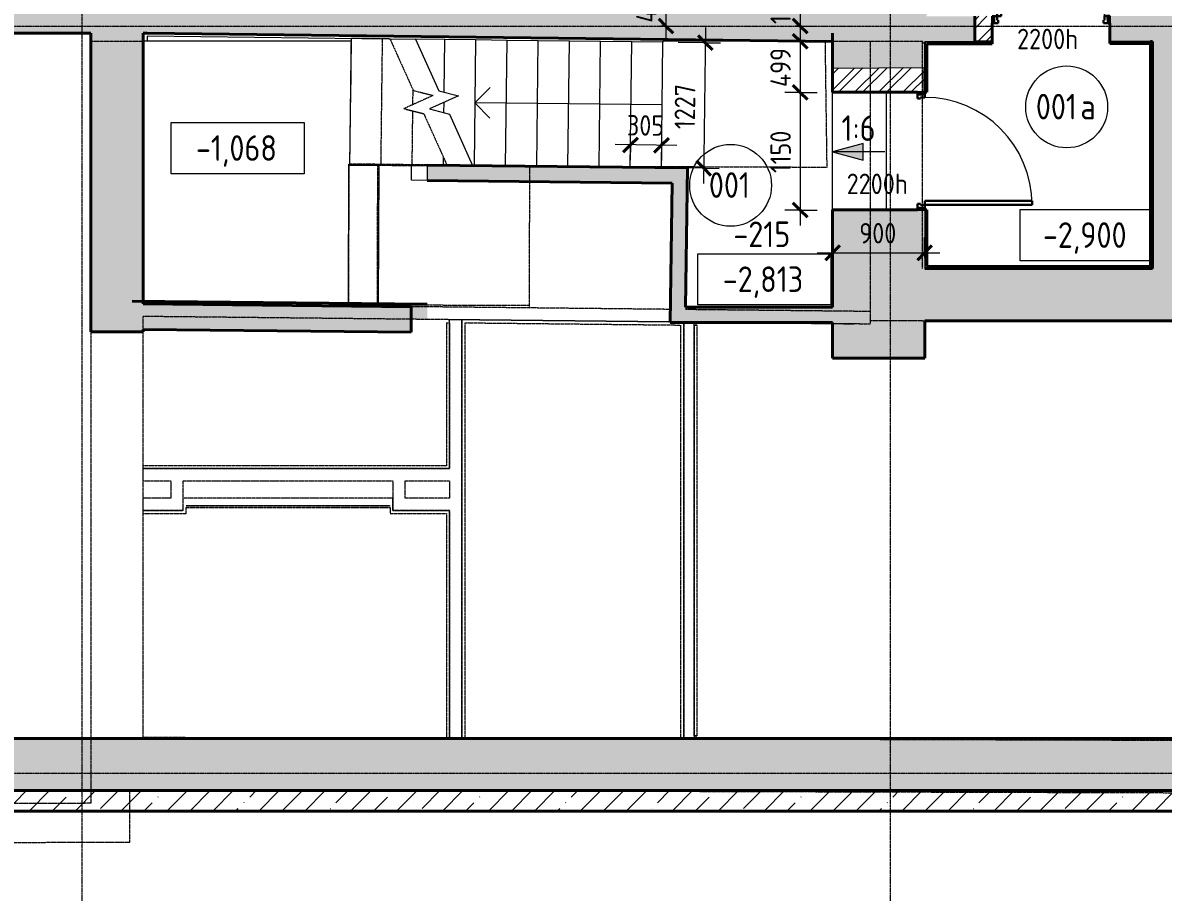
# Model space of a CAD drawing. Header units: millimetres. Extents: x -11886 to 147109, y 276 to 46084.
# Drawn here: x 10129 to 21277, y 12092 to 20589 of the extents above; entities that cross this region are included whole.
import ezdxf

# ---------------------------------------------------------------- set-up
doc = ezdxf.new("R2010")
doc.units = ezdxf.units.MM
doc.linetypes.add('ADSK_Линия сетки', pattern=[25, 20, -2.5, 0, -2.5])
doc.linetypes.add('ADSK_Сверху', pattern=[4.5, 3, -1.5])
for name, color, linetype, lineweight in [('Аннотация', 7, 'Continuous', 20), ('Двери', 7, 'Continuous', 18), ('Лестницы', 7, 'Continuous', 18), ('Марки', 7, 'Continuous', 20), ('Марки дверей', 7, 'Continuous', 20), ('Марки помещений', 7, 'Continuous', 20), ('Оси', 7, 'Continuous', 9), ('Отметки', 7, 'Continuous', 9), ('Перекрытие', 7, 'Continuous', 18), ('Размеры', 7, 'Continuous', 9), ('Размеры-100', 7, 'Continuous', 9), ('Стены внутренние', 7, 'Continuous', 18), ('Стены наружные', 7, 'Continuous', 18), ('Стены штриховка', 7, 'Continuous', 18), ('Стрелки вверх', 7, 'Continuous', 18)]:
    doc.layers.add(name, color=color, linetype=linetype, lineweight=lineweight)
doc.styles.add('GOST Common_1', font='GOST_Common.ttf', dxfattribs={"width": 0.9, "height": 250})
doc.styles.add('GOST Common_2', font='GOST_Common.ttf', dxfattribs={"width": 0.9, "height": 200})
doc.dimstyles.new('ADSK_Основной_2_мм_Округление_до_1_мм', dxfattribs={"dimscale": 304.8, "dimtxt": 201.142999, "dimasz": 0.463911, "dimexe": 0.492126, "dimexo": 0.492126, "dimgap": 0.098425, "dimtad": 1, "dimdec": 0, "dimdsep": 46, "dimtxsty": 'GOST Common_2', "dimblk1": 'OBLIQUE', "dimblk2": 'OBLIQUE', "dimsah": 1, "dimcen": 0.09, "dimdle": 0.492126, "dimazin": 2, "dimtfac": 1, "dimtdec": 4, "dimtix": 1, "dimtmove": 0, "dimatfit": 3, "dimfxl": 1, "dimtvp": 1, "dimtolj": 1, "dimtzin": 0, "dimlwd": 20, "dimlwe": 20, "dimarcsym": 2})
doc.dimstyles.new('ADSK_Основной_2_мм_Округление_до_1_мм_1', dxfattribs={"dimscale": 304.8, "dimtxt": 201.142999, "dimasz": 0.463911, "dimexe": 0.492126, "dimexo": 0.492126, "dimgap": 0.098425, "dimtad": 1, "dimdec": 0, "dimdsep": 46, "dimtxsty": 'GOST Common_2', "dimblk1": 'OBLIQUE', "dimblk2": 'OBLIQUE', "dimsah": 1, "dimcen": 0.09, "dimdle": 0.492126, "dimazin": 2, "dimtfac": 1, "dimtdec": 4, "dimtix": 1, "dimtmove": 1, "dimatfit": 3, "dimfxl": 1, "dimtvp": 1, "dimtolj": 1, "dimtzin": 0, "dimlwd": 20, "dimlwe": 20, "dimarcsym": 2})
pattern_1 = [(45, (0, 0), (-117.8655, 117.8655), []), (45, (78.58, 0), (-117.8655, 117.8655), [])]

# ---------------------------------------------------------------- blocks, each defined once
blk = doc.blocks.new('Монолитная лестница - ___-2208040-00 План подвала кладочный')
at = {"layer": 'Лестницы', "color": 253, "linetype": 'ADSK_Сверху', "true_color": 0xaaaaaa}
for p, q in [((13317, 19194), (13312, 17834)), ((13596, 19193), (13317, 19194)), ((13596, 19193), (13592, 17833)), ((13612, 19193), (13596, 19193)), ((13906, 19192), (13612, 19193)), ((14201, 19191), (13906, 19192)), ((14496, 19190), (14201, 19191)), ((14791, 19189), (14496, 19190)), ((15086, 19188), (14791, 19189)), ((15081, 17828), (15086, 19188)), ((13312, 17834), (13592, 17833)), ((13592, 17833), (13607, 17833)), ((13607, 17833), (13902, 17832)), ((13902, 17832), (14197, 17831)), ((14197, 17831), (14492, 17830)), ((14492, 17830), (14786, 17829)), ((14786, 17829), (15081, 17828))]:
    blk.add_line(p, q, dxfattribs=at)
blk = doc.blocks.new('AC_Дверь_Однопольная - Д-12п 1150х2200h-1983137-00 План подвала кладочный')
at = {"layer": 'Двери', "lineweight": 30}
for p, q in [((-525, 1175), (-485, 1175)), ((-525, 125), (-525, 1175)), ((-485, 1175), (-485, 125)), ((-575, 125), (-555, 125)), ((-575, 55), (-575, 125)), ((-555, 125), (-525, 125)), ((-555, 55), (-555, 125)), ((-555, 125), (-555, 55)), ((-485, 125), (-525, 125)), ((-525, 125), (-525, 85)), ((525, 125), (555, 125)), ((525, 85), (525, 125)), ((555, 125), (555, 55)), ((555, 125), (575, 125)), ((555, 55), (555, 125)), ((575, 125), (575, 55)), ((-555, 55), (-575, 55)), ((-515, 55), (-555, 55)), ((-525, 85), (-515, 85)), ((-515, 85), (-515, 55)), ((515, 85), (525, 85)), ((515, 55), (515, 85)), ((555, 55), (515, 55)), ((575, 55), (555, 55))]:
    blk.add_line(p, q, dxfattribs=at)
at = {"layer": 'Двери'}
blk.add_arc((-525, 125), 1050, 0, 90, dxfattribs=at)
blk = doc.blocks.new('AC_Дверь_Однопольная - Д-12л 1150х2200h-1983169-00 План подвала кладочный')
at = {"layer": 'Двери', "lineweight": 30}
for p, q in [((525, 1500), (485, 1500)), ((485, 1500), (485, 450)), ((525, 450), (525, 1500)), ((-555, 450), (-575, 450)), ((-575, 450), (-575, 380)), ((-525, 450), (-555, 450)), ((-555, 450), (-555, 380)), ((-555, 380), (-555, 450)), ((-525, 410), (-525, 450)), ((485, 450), (525, 450)), ((555, 450), (525, 450)), ((525, 450), (525, 410)), ((555, 380), (555, 450)), ((575, 450), (555, 450)), ((555, 450), (555, 380)), ((575, 380), (575, 450)), ((-575, 380), (-555, 380)), ((-555, 380), (-515, 380)), ((-515, 410), (-525, 410)), ((-515, 380), (-515, 410)), ((525, 410), (515, 410)), ((515, 410), (515, 380)), ((515, 380), (555, 380)), ((555, 380), (575, 380))]:
    blk.add_line(p, q, dxfattribs=at)
at = {"layer": 'Двери'}
blk.add_arc((525, 450), 1050, 90, 180, dxfattribs=at)
blk = doc.blocks.new('Высотные отметки - Рамка-5093-00 План подвала кладочный')
at = {"layer": 'Аннотация'}
for p, q in [((-6.5, 0), (-6.5, 5)), ((-6.5, 5), (6.5, 5)), ((6.5, 5), (6.5, 0)), ((6.5, 0), (-6.5, 0))]:
    blk.add_line(p, q, dxfattribs=at)
blk = doc.blocks.new('ADSK_Марка_Помещение_ОдноЗначение - Номер-247393-00 План подвала кладочный')
at = {"layer": 'Марки помещений'}
blk.add_circle((0, 0), 4, dxfattribs=at)
blk = doc.blocks.new('ADSK_Марка_Перекрытие - Отметка низа-2041711-00 План подвала кладочный')
at = {"layer": 'Марки'}
blk.add_line((-2.5, 0), (2.5, 0), dxfattribs=at)
blk = doc.blocks.new('DIMBLOCK75-00 План подвала кладочный')
at = {"layer": 'Размеры-100', "lineweight": 20}
for p, q in [((16416, 20998), (16266, 20998)), ((16416, 20998), (16416, 20407)), ((16416, 20998), (16856, 20998)), ((16416, 20557), (16366, 20557)), ((16416, 20557), (16566, 20557))]:
    blk.add_line(p, q, dxfattribs=at)
at = {"layer": 'Размеры-100', "lineweight": 40}
for p, q in [((16416, 20998), (16345, 21068)), ((16416, 20998), (16487, 20927)), ((16416, 20557), (16345, 20627)), ((16416, 20557), (16487, 20486))]:
    blk.add_line(p, q, dxfattribs=at)
at = {"layer": 'Размеры-100', "color": 0, "lineweight": 20, "insert": (16125, 20590), "char_height": 200, "width": 450.01, "attachment_point": 1, "rotation": 90, "line_spacing_factor": 1.022761, "style": 'GOST Common_2'}
blk.add_mtext('441', dxfattribs=at)
blk = doc.blocks.new('_Oblique')
at = {"color": 0, "linetype": 'ByBlock', "lineweight": -2}
blk.add_line((-0.5, -0.5), (0.5, 0.5), dxfattribs=at)
blk = doc.blocks.new('DIMBLOCK83-00 План подвала кладочный')
at = {"layer": 'Размеры-100', "lineweight": 20}
for p, q in [((16524, 19391), (15919, 19398)), ((16069, 19396), (16070, 19446)), ((16374, 19392), (16375, 19442)), ((16069, 19396), (16068, 19246)), ((16374, 19392), (16372, 19242))]:
    blk.add_line(p, q, dxfattribs=at)
at = {"layer": 'Размеры-100', "lineweight": 40}
for p, q in [((16069, 19396), (16141, 19466)), ((16374, 19392), (16445, 19462)), ((16069, 19396), (15998, 19326)), ((16374, 19392), (16302, 19322))]:
    blk.add_line(p, q, dxfattribs=at)
at = {"layer": 'Размеры-100', "color": 0, "lineweight": 20, "insert": (16036, 19688), "char_height": 200, "width": 454.11, "attachment_point": 1, "rotation": 359.3136, "line_spacing_factor": 1.022761, "style": 'GOST Common_2'}
blk.add_mtext('305', dxfattribs=at)
blk = doc.blocks.new('DIMBLOCK84-00 План подвала кладочный')
at = {"layer": 'Размеры-100', "lineweight": 20}
for p, q in [((16802, 20544), (16784, 19017)), ((16800, 20394), (16536, 20397)), ((16800, 20394), (16950, 20392)), ((16785, 19167), (16521, 19170)), ((16785, 19167), (16935, 19165))]:
    blk.add_line(p, q, dxfattribs=at)
at = {"layer": 'Размеры-100', "lineweight": 40}
for p, q in [((16800, 20394), (16730, 20466)), ((16800, 20394), (16870, 20323)), ((16785, 19167), (16715, 19239)), ((16785, 19167), (16855, 19096))]:
    blk.add_line(p, q, dxfattribs=at)
at = {"layer": 'Размеры-100', "color": 0, "lineweight": 20, "insert": (16499, 19551), "char_height": 200, "width": 560.47, "attachment_point": 1, "rotation": 89.3136, "line_spacing_factor": 1.022761, "style": 'GOST Common_2'}
blk.add_mtext('1227', dxfattribs=at)
blk = doc.blocks.new('DIMBLOCK94-00 План подвала кладочный')
at = {"layer": 'Размеры-100', "lineweight": 20}
for p, q in [((18045, 18341), (18045, 18491)), ((18945, 18341), (18945, 18491)), ((17895, 18341), (19095, 18341)), ((18045, 18341), (18045, 18291)), ((18945, 18341), (18945, 18291))]:
    blk.add_line(p, q, dxfattribs=at)
at = {"layer": 'Размеры-100', "lineweight": 40}
for p, q in [((18045, 18341), (18116, 18412)), ((18945, 18341), (19016, 18412)), ((18045, 18341), (17975, 18270)), ((18945, 18341), (18875, 18270))]:
    blk.add_line(p, q, dxfattribs=at)
at = {"layer": 'Размеры-100', "color": 0, "lineweight": 20, "insert": (18306, 18632), "char_height": 200, "width": 454.11, "attachment_point": 1, "line_spacing_factor": 1.022761, "style": 'GOST Common_2'}
blk.add_mtext('900', dxfattribs=at)
blk = doc.blocks.new('DIMBLOCK191-00 План подвала кладочный')
at = {"layer": 'Размеры-100', "lineweight": 20}
for p, q in [((17728, 20935), (17728, 20577)), ((17728, 20707), (17728, 20409)), ((17728, 20557), (17678, 20557)), ((17728, 20577), (17728, 20483)), ((17728, 20557), (17878, 20557)), ((17728, 20409), (17578, 20409)), ((17728, 20409), (17895, 20409))]:
    blk.add_line(p, q, dxfattribs=at)
at = {"layer": 'Размеры-100', "lineweight": 40}
for p, q in [((17728, 20557), (17657, 20627)), ((17728, 20557), (17799, 20486)), ((17728, 20409), (17657, 20479)), ((17728, 20409), (17799, 20338))]:
    blk.add_line(p, q, dxfattribs=at)
at = {"layer": 'Размеры-100', "color": 0, "lineweight": 20, "insert": (17437, 20577), "char_height": 200, "width": 429.56, "attachment_point": 1, "rotation": 90, "line_spacing_factor": 1.022761, "style": 'GOST Common_2'}
blk.add_mtext('148', dxfattribs=at)
blk = doc.blocks.new('DIMBLOCK192-00 План подвала кладочный')
at = {"layer": 'Размеры-100', "lineweight": 20}
for p, q in [((17728, 20409), (17578, 20409)), ((17728, 20409), (17728, 19909)), ((17728, 20409), (17895, 20409)), ((17728, 19909), (17578, 19909)), ((17728, 19909), (17895, 19909))]:
    blk.add_line(p, q, dxfattribs=at)
at = {"layer": 'Размеры-100', "lineweight": 40}
for p, q in [((17728, 20409), (17657, 20479)), ((17728, 20409), (17799, 20338)), ((17728, 19909), (17657, 19980)), ((17728, 19909), (17799, 19839))]:
    blk.add_line(p, q, dxfattribs=at)
at = {"layer": 'Размеры-100', "color": 0, "lineweight": 20, "insert": (17437, 19961), "char_height": 200, "width": 474.56, "attachment_point": 1, "rotation": 90, "line_spacing_factor": 1.022761, "style": 'GOST Common_2'}
blk.add_mtext('499', dxfattribs=at)
blk = doc.blocks.new('DIMBLOCK193-00 План подвала кладочный')
at = {"layer": 'Размеры-100', "lineweight": 40}
for p, q in [((17728, 19909), (17657, 19980)), ((17728, 19909), (17799, 19839)), ((17728, 18759), (17657, 18830)), ((17728, 18759), (17799, 18689))]:
    blk.add_line(p, q, dxfattribs=at)
at = {"layer": 'Размеры-100', "lineweight": 20}
for p, q in [((17728, 19909), (17578, 19909)), ((17728, 19909), (17728, 18609)), ((17728, 19909), (17895, 19909)), ((17728, 18759), (17578, 18759)), ((17728, 18759), (17895, 18759))]:
    blk.add_line(p, q, dxfattribs=at)
at = {"layer": 'Размеры-100', "color": 0, "lineweight": 20, "insert": (17437, 19120), "char_height": 200, "width": 515.47, "attachment_point": 1, "rotation": 90, "line_spacing_factor": 1.022761, "style": 'GOST Common_2'}
blk.add_mtext('1150', dxfattribs=at)

msp = doc.modelspace()

# ---------------------------------------------------------------- hatches: boundary and pattern name
at = {"layer": 'Перекрытие', "true_color": 0xc0c0c0}
h = msp.add_hatch(color=9, dxfattribs=at)
h.paths.add_polyline_path([(37078.34, 17692.93), (37078.34, 17811.89), (35399.67, 17807.92), (35399.67, 17692.93), (36282.04, 17692.93)])
h.paths.add_polyline_path([(12337.84, 17692.93), (14082.45, 17692.93), (14082.45, 17837.93), (11199.67, 17868.3), (11199.67, 17692.93)])
at = {"layer": 'Размеры'}
msp.add_hatch(color=256, dxfattribs=at).paths.add_polyline_path([(18045.53, 19327.88), (18345.53, 19247.5), (18345.53, 19408.27)])
at = {"layer": 'Стены внутренние', "true_color": 0xc0c0c0}
h = msp.add_hatch(color=9, dxfattribs=at)
h.paths.add_polyline_path([(18945.32, 20402.44), (19434.4, 20403.31), (19433.95, 20653.31), (18965.84, 20652.47), (18965.84, 20487.77), (18945.32, 20487.77)])
h.paths.add_polyline_path([(20754.38, 20405.67), (21776.31, 20407.49), (21775.86, 20657.49), (20753.94, 20655.66), (20754.06, 20585.67)])
h.paths.add_polyline_path([(22926.31, 20409.54), (26835.94, 20416.52), (26835.5, 20666.52), (22925.86, 20659.54), (22926.18, 20479.54)])
h.paths.add_polyline_path([(27765.94, 20418.18), (28617.04, 20419.7), (28616.59, 20669.7), (27765.49, 20668.18), (27765.82, 20488.18)])
h.paths.add_polyline_path([(30130.05, 20422.4), (30807.02, 20424.06), (30807.02, 20673.61), (30129.6, 20672.4)])
at = {"layer": 'Стены внутренние', "lineweight": 9}
h = msp.add_hatch(dxfattribs=at)
h.set_pattern_fill('FP_3', color=256, style=0, pattern_type=2)
h.set_pattern_definition(pattern_1)
h.paths.add_polyline_path([(19434.4, 20403.31), (19604.39, 20403.61), (19603.94, 20653.61), (19433.95, 20653.31)])
at = {"layer": 'Стены внутренние', "true_color": 0xc0c0c0}
for points in [[(10795.24, 17569.86), (11305.24, 17569.86), (11305.24, 17692.93), (11199.67, 17692.93), (11199.67, 20487.77), (10795.24, 20487.77), (10795.24, 17672.58)], [(11199.67, 17692.93), (11305.24, 17692.93), (11305.24, 20487.77), (11199.67, 20487.77), (11199.67, 19594.61)], [(14082.45, 20454.98), (14082.45, 20487.77), (11346.15, 20487.77), (12337.84, 20475.88)], [(18045.32, 20407.51), (18045.32, 20487.77), (14082.45, 20487.77), (14082.45, 20454.98), (18038.84, 20407.59)], [(21423.03, 18186.96), (21423.03, 20406.86), (21173.03, 20406.41), (21173.03, 18186.96)], [(30581.04, 17676.96), (30842.36, 17676.96), (30842.36, 18186.96), (18945.32, 18186.96), (18945.32, 17676.96), (29440.84, 17676.96)], [(13478.04, 17692.93), (13925.39, 17692.93), (13926.68, 17814.57), (11305.24, 17842.18), (11305.24, 17692.93), (12337.84, 17692.93)], [(13924.04, 17564.59), (13925.39, 17692.93), (11305.24, 17692.93), (11305.24, 17592.17), (13478.04, 17569.28)]]:
    msp.add_hatch(color=9, dxfattribs=at).paths.add_polyline_path(points)
h = msp.add_hatch(color=9, dxfattribs=at)
h.paths.add_polyline_path([(18045.32, 17310.22), (18945.32, 17310.22), (18945.32, 18759.46), (18045.32, 18759.46), (18045.32, 17659.78)])
h.paths.add_polyline_path([(18045.32, 20144.49), (18945.32, 20153.29), (18945.32, 20487.77), (18045.32, 20487.77), (18045.32, 20259.61)])
at = {"layer": 'Стены внутренние', "lineweight": 9}
h = msp.add_hatch(dxfattribs=at)
h.set_pattern_fill('FP_3', color=256, style=0, pattern_type=2)
h.set_pattern_definition(pattern_1)
h.paths.add_polyline_path([(18045.32, 19909.46), (18945.32, 19909.46), (18945.32, 20153.29), (18045.32, 20144.49)])
at = {"layer": 'Стены внутренние', "true_color": 0xc0c0c0}
h = msp.add_hatch(color=9, dxfattribs=at)
h.paths.add_polyline_path([(37008.7, 13084.75), (37004.97, 13594.75), (9392.99, 13594.75), (9392.99, 13084.75), (35141.84, 13084.75)])
h.paths.add_polyline_path([(7777.04, 13084.75), (8192.99, 13084.75), (8192.99, 13594.75), (3378.02, 13594.75), (3381.61, 13084.75), (5496.64, 13084.75)])
at = {"layer": 'Стены наружные', "true_color": 0xc0c0c0}
h = msp.add_hatch(color=9, dxfattribs=at)
h.paths.add_polyline_path([(18455.84, 20487.77), (18965.84, 20487.77), (18965.84, 22478), (18455.84, 22479), (18455.84, 20924.61)])
h.paths.add_polyline_path([(18573.05, 23749), (18965.84, 23749), (18965.84, 43015.13), (18455.84, 43015.13), (18455.84, 23749.3), (18525.84, 23749.12)])
for points in [[(18455.84, 20487.77), (18455.84, 20997.77), (3705.98, 20997.77), (3709.56, 20487.77), (11199.67, 20487.77), (11199.67, 20663.63), (14082.45, 20663.63), (14082.45, 20487.77), (18045.32, 20487.77)], [(14082.45, 20487.77), (14082.45, 20663.63), (11199.67, 20663.63), (11199.67, 20487.77), (12337.84, 20487.77)], [(16475.56, 19022.61), (16477.65, 19172.6), (14082.45, 19198.87), (14082.45, 19048.86), (14618.24, 19042.99)], [(16458.64, 17808.24), (16608.65, 17808.39), (16627.64, 19170.95), (16477.65, 19172.6), (16465, 18264.61)], [(16456.55, 17658.24), (18045.32, 17659.78), (18045.32, 17809.78), (16458.64, 17808.24)]]:
    msp.add_hatch(color=9, dxfattribs=at).paths.add_polyline_path(points)
at = {"layer": 'Стены наружные', "lineweight": 9}
h = msp.add_hatch(dxfattribs=at)
h.set_pattern_fill('FP_2', color=256, style=0, pattern_type=2)
h.set_pattern_definition([(45, (0, 0), (-224.5064, 224.5064), []), (45, (224.5, 0), (-224.5064, 224.5064), [396.875, -79.375, 3.353, -76.022])])
h.paths.add_polyline_path([(22659.91, 12884.75), (22659.91, 13084.75), (9392.99, 13084.75), (9392.99, 12884.75), (19179.04, 12884.75)])

# ---------------------------------------------------------------- linework, layer by layer
at = {"layer": 'Лестницы', "linetype": 'ADSK_Сверху'}
for p, q in [((13326.52, 19208.6), (13341.22, 20435.51)), ((13326.52, 19208.6), (13341.22, 20435.51)), ((13718.61, 20430.99), (13341.22, 20435.51)), ((13718.61, 20430.99), (13341.22, 20435.51)), ((13631, 19204.95), (13645.7, 20431.86)), ((13631, 19204.95), (13645.7, 20431.86)), ((13631, 19204.95), (13645.7, 20431.86)), ((13631, 19204.95), (13645.7, 20431.86)), ((13718.61, 20430.99), (13945.86, 19928.02)), ((13718.61, 20430.99), (13945.86, 19928.02)), ((14139.71, 19878.44), (13854.93, 19749.77)), ((14139.71, 19878.44), (13854.93, 19749.77)), ((13942.52, 19789.35), (13944.23, 19931.62)), ((13942.52, 19789.35), (13944.23, 19931.62)), ((13942.52, 19789.35), (13944.23, 19931.62)), ((13942.52, 19789.35), (13944.23, 19931.62)), ((13945.86, 19928.02), (14139.71, 19878.44)), ((13945.86, 19928.02), (14139.71, 19878.44)), ((13854.93, 19749.77), (14048.79, 19700.19)), ((13854.93, 19749.77), (14048.79, 19700.19)), ((13935.48, 19201.3), (13941.78, 19727.56)), ((13935.48, 19201.3), (13941.78, 19727.56)), ((13935.48, 19201.3), (13941.78, 19727.56)), ((13935.48, 19201.3), (13941.78, 19727.56)), ((14048.79, 19700.19), (14276.03, 19197.22)), ((14048.79, 19700.19), (14276.03, 19197.22)), ((14276.03, 19197.22), (13327.2, 19208.59)), ((14276.03, 19197.22), (13327.2, 19208.59)), ((14239.95, 19197.65), (14240.88, 19275.02)), ((14239.95, 19197.65), (14240.88, 19275.02)), ((14239.95, 19197.65), (14240.88, 19275.02)), ((14239.95, 19197.65), (14240.88, 19275.02))]:
    msp.add_line(p, q, dxfattribs=at)
at = {"layer": 'Лестницы'}
for p, q in [((14254.65, 20424.57), (13968.59, 20427.99)), ((13968.59, 20427.99), (14195.84, 19925.02)), ((14254.65, 20424.57), (13968.59, 20427.99)), ((13968.59, 20427.99), (14195.84, 19925.02)), ((14248.51, 19911.55), (14254.65, 20424.57)), ((14248.51, 19911.55), (14254.65, 20424.57)), ((14248.51, 19911.55), (14254.65, 20424.57)), ((14248.51, 19911.55), (14254.65, 20424.57)), ((14559.13, 20420.92), (14254.65, 20424.57)), ((14559.13, 20420.92), (14254.65, 20424.57)), ((14544.43, 19194.01), (14559.13, 20420.92)), ((14544.43, 19194.01), (14559.13, 20420.92)), ((14544.43, 19194.01), (14559.13, 20420.92)), ((14544.43, 19194.01), (14559.13, 20420.92)), ((14863.61, 20417.27), (14559.13, 20420.92)), ((14863.61, 20417.27), (14559.13, 20420.92)), ((14848.91, 19190.47), (14863.61, 20417.27)), ((14848.91, 19190.47), (14863.61, 20417.27)), ((14848.91, 19190.47), (14863.61, 20417.27)), ((14848.91, 19190.47), (14863.61, 20417.27)), ((15168.09, 20413.62), (14863.61, 20417.27)), ((15168.09, 20413.62), (14863.61, 20417.27)), ((15153.39, 19187.13), (15168.09, 20413.62)), ((15153.39, 19187.13), (15168.09, 20413.62)), ((15153.39, 19187.13), (15168.09, 20413.62)), ((15153.39, 19187.13), (15168.09, 20413.62)), ((15472.57, 20409.98), (15168.09, 20413.62)), ((15472.57, 20409.98), (15168.09, 20413.62)), ((15457.88, 19183.79), (15472.57, 20409.98)), ((15457.88, 19183.79), (15472.57, 20409.98)), ((15457.88, 19183.79), (15472.57, 20409.98)), ((15457.88, 19183.79), (15472.57, 20409.98)), ((15777.04, 20406.33), (15472.57, 20409.98)), ((15777.04, 20406.33), (15472.57, 20409.98)), ((15762.36, 19180.45), (15777.04, 20406.33)), ((15762.36, 19180.45), (15777.04, 20406.33)), ((15762.36, 19180.45), (15777.04, 20406.33)), ((15762.36, 19180.45), (15777.04, 20406.33)), ((16081.52, 20402.68), (15777.04, 20406.33)), ((16081.52, 20402.68), (15777.04, 20406.33)), ((16066.84, 19177.11), (16081.52, 20402.68)), ((16066.84, 19177.11), (16081.52, 20402.68)), ((16066.84, 19177.11), (16081.52, 20402.68)), ((16066.84, 19177.11), (16081.52, 20402.68)), ((16386, 20399.03), (16081.52, 20402.68)), ((16386, 20399.03), (16081.52, 20402.68)), ((16371.32, 19173.77), (16386, 20399.03)), ((16371.32, 19173.77), (16386, 20399.03)), ((16371.32, 19173.77), (16386, 20399.03)), ((16371.32, 19173.77), (16386, 20399.03)), ((14389.69, 19875.44), (14104.91, 19746.78)), ((14389.69, 19875.44), (14104.91, 19746.78)), ((14195.84, 19925.02), (14389.69, 19875.44)), ((14195.84, 19925.02), (14389.69, 19875.44)), ((14104.91, 19746.78), (14298.77, 19697.2)), ((14104.91, 19746.78), (14298.77, 19697.2)), ((14246.1, 19710.67), (14247.3, 19811.11)), ((14246.1, 19710.67), (14247.3, 19811.11)), ((14246.1, 19710.67), (14247.3, 19811.11)), ((14246.1, 19710.67), (14247.3, 19811.11)), ((14298.77, 19697.2), (14526.01, 19194.23)), ((14298.77, 19697.2), (14526.01, 19194.23)), ((14544.43, 19194.01), (14526.01, 19194.23)), ((14544.43, 19194.01), (14526.01, 19194.23)), ((14743.18, 19191.63), (14544.43, 19194.01)), ((14743.18, 19191.63), (14544.43, 19194.01))]:
    msp.add_line(p, q, dxfattribs=at)
at = {"layer": 'Оси', "linetype": 'ADSK_Линия сетки'}
for p, q in [((18609.91, 1075.56), (18609.91, 44534.79)), ((10709.91, 1075.56), (10709.91, 21668.8)), ((-11086.22, 20556.79), (57141.72, 20556.79)), ((-11086.22, 13256.79), (57141.72, 13256.79))]:
    msp.add_line(p, q, dxfattribs=at)
at = {"layer": 'Перекрытие', "color": 136, "true_color": 0x008080}
for p, q in [((13340.97, 20408.63), (11305.24, 20408.63)), ((13327.18, 19207.16), (13340.97, 20408.63)), ((16385.8, 20408.63), (16385.69, 20399.04)), ((17951.65, 20408.63), (16385.8, 20408.63)), ((18045.32, 18759.46), (18045.32, 19909.46)), ((18567.32, 19909.46), (18567.32, 18759.46)), ((13312.04, 17846.05), (13316.67, 19207.27))]:
    msp.add_line(p, q, dxfattribs=at)
at = {"layer": 'Перекрытие', "color": 251, "true_color": 0x484848}
for p, q in [((11345.79, 20457.77), (11345.13, 20408.63)), ((13969.34, 20426.34), (11345.79, 20457.77)), ((13334.35, 19831.76), (13341.56, 20433.86)), ((16371.63, 19173.76), (16378.65, 19785.58)), ((13611.53, 19193.3), (13316.63, 19194.3)), ((13316.67, 19207.27), (13930.51, 19200.54)), ((13606.93, 17842.94), (13611.53, 19193.3))]:
    msp.add_line(p, q, dxfattribs=at)
at = {"layer": 'Перекрытие', "color": 9, "linetype": 'ADSK_Сверху', "true_color": 0xaad4d4}
for p, q in [((17991.36, 19178.38), (17974.12, 20408.63)), ((17974.12, 20408.63), (18412.84, 20408.63)), ((18412.84, 20408.63), (18412.84, 17767.32)), ((15086.02, 19188.27), (17991.36, 19178.38)), ((15081.3, 17802.41), (15081.39, 17828.28)), ((16710.8, 17633.24), (16710.8, 17663.57)), ((16710.8, 17663.57), (18254.09, 17647.32)), ((18254.09, 17647.32), (18254.09, 17648.99)), ((18922.84, 17676.96), (21373.79, 17676.96)), ((16710.8, 13588.06), (16710.8, 13620.06))]:
    msp.add_line(p, q, dxfattribs=at)
at = {"layer": 'Перекрытие', "lineweight": 40}
msp.add_line((11199.67, 17868.3), (14082.45, 17837.93), dxfattribs=at)
at = {"layer": 'Размеры'}
for p, q in [((18345.53, 19408.27), (18045.53, 19327.88)), ((18345.53, 19247.5), (18345.53, 19408.27)), ((18045.53, 19327.88), (18345.53, 19247.5))]:
    msp.add_line(p, q, dxfattribs=at)
at = {"layer": 'Размеры', "lineweight": 20}
msp.add_line((18556.28, 19327.88), (18045.53, 19327.88), dxfattribs=at)
at = {"layer": 'Стены внутренние', "lineweight": 40}
for p, q in [((19434.4, 20403.31), (19433.95, 20653.31)), ((19604.42, 20383.61), (19604.07, 20583.61)), ((20754.42, 20385.67), (20754.06, 20585.67)), ((10795.24, 20487.77), (10795.24, 17569.86)), ((11305.24, 20487.77), (11305.24, 17842.18)), ((18045.32, 20407.51), (11346.15, 20487.77)), ((18045.32, 19909.46), (18045.32, 20487.77)), ((18945.32, 20402.44), (18945.32, 20382.44)), ((19604.39, 20403.61), (19434.4, 20403.31)), ((19434.4, 20403.31), (19604.39, 20403.61)), ((21173.03, 20406.41), (21153.03, 20406.38)), ((21153.03, 20406.38), (21173.03, 20406.41)), ((21173.03, 20406.41), (21173.03, 18186.96)), ((21173.03, 18186.96), (21173.03, 20406.41)), ((18965.32, 20382.47), (19604.42, 20383.61)), ((18965.32, 19909.46), (18965.32, 20382.47)), ((20754.42, 20385.67), (21153.03, 20386.38)), ((21153.03, 18206.96), (21153.03, 20386.38)), ((18945.32, 20153.29), (18945.32, 19909.46)), ((18045.32, 19909.46), (18875.32, 19909.46)), ((18945.32, 19909.46), (18965.32, 19909.46)), ((18045.32, 18759.46), (18045.32, 17809.78)), ((18045.32, 18759.46), (18875.32, 18759.46)), ((18945.32, 18759.46), (18965.32, 18759.46)), ((18965.32, 18206.96), (18965.32, 18759.46)), ((21173.03, 18186.96), (18945.32, 18186.96)), ((18965.32, 18206.96), (21153.03, 18206.96)), ((11305.24, 17842.18), (13926.68, 17814.57)), ((13924.04, 17564.59), (13926.68, 17814.57)), ((18045.32, 17659.78), (18045.32, 17310.22)), ((30842.36, 17676.96), (18945.32, 17676.96)), ((18945.32, 17310.22), (18945.32, 17676.96)), ((10795.24, 17569.86), (11305.24, 17569.86)), ((11305.24, 17569.86), (11305.24, 17592.17)), ((11305.24, 17592.17), (13924.04, 17564.59)), ((18045.32, 17310.22), (18945.32, 17310.22)), ((37004.97, 13594.75), (9392.99, 13594.75)), ((9392.99, 13084.75), (37008.7, 13084.75))]:
    msp.add_line(p, q, dxfattribs=at)
at = {"layer": 'Стены внутренние', "color": 253, "linetype": 'ADSK_Сверху', "true_color": 0xaaaaaa}
for p, q in [((10795.24, 20408.63), (10795.24, 12960.87)), ((10795.24, 20408.63), (11305.24, 20408.63)), ((11305.24, 17842.18), (11305.24, 20408.63)), ((18412.84, 20408.63), (18922.84, 20408.63)), ((18922.84, 18186.96), (18922.84, 20408.63)), ((16458.35, 17787.91), (11305.24, 17842.18)), ((18413.47, 17767.31), (16608.35, 17786.33)), ((18413.47, 17767.31), (18412.2, 17647.32)), ((11305.24, 17722.18), (16558.8, 17666.84)), ((11305.24, 13603.62), (11305.24, 17722.18)), ((14272.34, 17655.92), (14272.34, 16259.97)), ((14272.34, 17655.92), (14300.34, 17655.63)), ((14300.34, 17690.63), (18412.2, 17647.32)), ((14300.34, 16231.97), (14300.34, 17690.63)), ((14300.34, 17655.63), (14300.34, 16231.97)), ((14420.34, 17689.37), (14420.34, 13594.65)), ((14420.34, 13594.65), (14420.34, 17689.37)), ((14452.34, 13594.56), (14452.34, 17657.03)), ((14452.34, 17657.03), (16558.8, 17634.84)), ((16558.8, 17666.84), (16690.8, 17665.45)), ((16558.8, 17634.84), (16558.8, 13588.49)), ((16590.8, 13588.4), (16590.8, 17666.5)), ((16590.8, 17666.5), (16590.8, 13588.4)), ((16690.8, 13620.11), (16690.8, 17665.45)), ((16690.8, 17633.45), (16690.8, 13588.11)), ((16690.8, 17633.45), (16722.8, 17633.11)), ((16722.8, 13620.02), (16722.8, 17633.11)), ((18412.84, 17707.32), (18412.84, 17676.96)), ((18922.84, 17676.96), (18412.84, 17676.96)), ((14272.34, 16259.97), (11305.24, 16259.97)), ((11305.24, 16111.97), (11305.24, 16259.97)), ((11305.24, 16231.97), (14300.34, 16231.97)), ((14300.34, 16231.97), (11305.24, 16231.97)), ((11305.24, 16111.97), (11577.84, 16111.97)), ((11577.84, 16111.97), (11577.84, 15941.97)), ((11697.84, 15821.97), (11697.84, 16111.97)), ((11697.84, 16111.97), (13747.84, 16111.97)), ((13747.84, 16111.97), (13747.84, 15821.97)), ((13867.84, 15941.97), (13867.84, 16111.97)), ((13867.84, 16111.97), (14300.34, 16111.97)), ((14300.34, 16111.97), (14300.34, 15941.97)), ((11577.84, 15941.97), (11305.24, 15941.97)), ((11305.24, 15793.97), (11305.24, 15941.97)), ((13747.84, 15941.97), (11697.84, 15941.97)), ((11697.84, 15821.97), (11697.84, 15941.97)), ((13747.84, 15821.97), (13747.84, 15941.97)), ((14300.34, 15941.97), (13867.84, 15941.97)), ((11725.84, 15866.97), (13719.84, 15866.97)), ((13719.84, 15866.97), (11725.84, 15866.97)), ((11725.84, 15793.97), (11725.84, 15851.97)), ((11725.84, 15851.97), (13719.84, 15851.97)), ((13719.84, 15851.97), (13719.84, 15793.97)), ((11697.84, 15821.97), (11305.24, 15821.97)), ((11305.24, 15821.97), (11697.84, 15821.97)), ((11305.24, 15793.97), (11725.84, 15793.97)), ((13719.84, 15793.97), (14272.34, 15793.97)), ((14300.34, 15821.97), (13747.84, 15821.97)), ((13747.84, 15821.97), (14300.34, 15821.97)), ((14272.34, 15793.97), (14272.34, 13595.08)), ((14300.34, 13594.99), (14300.34, 15821.97)), ((14300.34, 15821.97), (14300.34, 13594.99)), ((35256.4, 13534.67), (11305.24, 13603.62)), ((16722.8, 13620.02), (16690.8, 13620.11)), ((14452.34, 13594.56), (14272.34, 13595.08)), ((16690.8, 13588.11), (16558.8, 13588.49)), ((10795.24, 13095.08), (37129.57, 13019.27)), ((11175.24, 12582.03), (11175.24, 13093.99)), ((10795.24, 12960.87), (7420.81, 12950.6)), ((8126.21, 12572.74), (11175.24, 12582.03))]:
    msp.add_line(p, q, dxfattribs=at)
at = {"layer": 'Стены внутренние'}
for p, q in [((19434.4, 20403.31), (18945.32, 20402.44)), ((18045.32, 20144.49), (18945.32, 20153.29)), ((18945.32, 18759.46), (18945.32, 18186.96))]:
    msp.add_line(p, q, dxfattribs=at)
at = {"layer": 'Стены наружные', "lineweight": 40}
for p, q in [((3709.56, 20487.77), (10795.24, 20487.77)), ((11305.24, 20487.77), (11346.15, 20487.77)), ((16627.64, 19170.95), (14082.45, 19198.87)), ((16608.65, 17808.39), (16627.64, 19170.95)), ((16475.56, 19022.61), (14082.45, 19048.86)), ((16475.56, 19022.61), (16456.55, 17658.24)), ((18045.32, 17809.78), (16608.65, 17808.39)), ((16456.55, 17658.24), (18045.32, 17659.78)), ((22859.91, 13084.75), (9392.99, 13084.75)), ((9392.99, 12884.75), (22659.91, 12884.75))]:
    msp.add_line(p, q, dxfattribs=at)
at = {"layer": 'Стены наружные'}
for p, q in [((13928.86, 19050.55), (13930.51, 19200.54)), ((13930.51, 19200.54), (14082.45, 19198.87)), ((14082.45, 19198.87), (14082.45, 19048.86)), ((14082.45, 19048.86), (13928.86, 19050.55))]:
    msp.add_line(p, q, dxfattribs=at)
at = {"layer": 'Стены штриховка'}
for p, q in [((21153.03, 20406.38), (20754.38, 20405.67)), ((18945.32, 20153.29), (18945.32, 20382.44))]:
    msp.add_line(p, q, dxfattribs=at)
at = {"layer": 'Стрелки вверх'}
for p, q in [((14547.28, 19807.52), (14699.07, 19955.71)), ((14551.78, 19807.46), (14547.28, 19807.52)), ((14547.28, 19807.52), (14695.47, 19655.73)), ((14856.26, 19803.81), (14551.78, 19807.46)), ((15160.74, 19800.17), (14856.26, 19803.81)), ((15465.22, 19796.52), (15160.74, 19800.17)), ((15769.69, 19792.87), (15465.22, 19796.52)), ((16074.17, 19789.22), (15769.69, 19792.87)), ((16378.65, 19785.58), (16074.17, 19789.22))]:
    msp.add_line(p, q, dxfattribs=at)

# ---------------------------------------------------------------- block references
at = {"layer": 'Двери'}
for name, p, rotation in [('AC_Дверь_Однопольная - Д-12п 1150х2200h-1983137-00 План подвала кладочный', (20179.16, 20529.64), 0.1022688024733616), ('AC_Дверь_Однопольная - Д-12л 1150х2200h-1983169-00 План подвала кладочный', (18495.32, 19334.46), 269.9999999999999)]:
    msp.add_blockref(name, p, dxfattribs=dict(at, rotation=rotation))
at = {"layer": 'Лестницы', "color": 253, "linetype": 'ADSK_Сверху', "true_color": 0xaaaaaa}
msp.add_blockref('Монолитная лестница - ___-2208040-00 План подвала кладочный', (0, 0), dxfattribs=at)
at = {"layer": 'Марки', "xscale": 99.99999999999993, "yscale": 99.99999999999993, "zscale": 99.99999999999993}
msp.add_blockref('ADSK_Марка_Перекрытие - Отметка низа-2041711-00 План подвала кладочный', (17383.29, 18329.33), dxfattribs=at)
at = {"layer": 'Марки помещений', "xscale": 99.99999999999993, "yscale": 99.99999999999993, "zscale": 99.99999999999993}
for p in [(20333.36, 19766.77), (17048.02, 19000.35)]:
    msp.add_blockref('ADSK_Марка_Помещение_ОдноЗначение - Номер-247393-00 План подвала кладочный', p, dxfattribs=at)
at = {"layer": 'Отметки', "lineweight": 20, "xscale": 99.99999999999993, "yscale": 99.99999999999993, "zscale": 99.99999999999993}
for p in [(12229.44, 19113.37), (20529.73, 18262.68), (17378.83, 17831.37)]:
    msp.add_blockref('Высотные отметки - Рамка-5093-00 План подвала кладочный', p, dxfattribs=at)

# ---------------------------------------------------------------- texts
at = {"layer": 'Марки', "lineweight": 9, "insert": (17075.21, 18647.17), "char_height": 250, "width": 721.5187, "attachment_point": 1, "style": 'GOST Common_1'}
msp.add_mtext('-215', dxfattribs=at)
at = {"layer": 'Марки дверей', "lineweight": 9, "char_height": 200, "width": 793.6706, "attachment_point": 1, "style": 'GOST Common_2'}
for insert in [(19848.86, 20530.69), (18183.47, 19114.89)]:
    msp.add_mtext('2200h', dxfattribs=dict(at, insert=insert))
at = {"layer": 'Марки помещений', "lineweight": 9, "char_height": 250, "attachment_point": 1, "style": 'GOST Common_1'}
for s, insert, width in [('001', (20031.86, 19894.49), 526.7087), ('\\fGOST Common|b0|i0|c204|p34|;\\W.9;а', (20466.43, 19894.49), 216.4556), ('001', (16835.61, 19128.08), 526.7087)]:
    msp.add_mtext(s, dxfattribs=dict(at, insert=insert, width=width))
at = {"layer": 'Отметки', "lineweight": 20, "char_height": 250, "attachment_point": 1, "line_spacing_factor": 1.022761, "style": 'GOST Common_1'}
for s, insert, width in [('-1,068', (11822.14, 19490.07), 977.5323), ('-2,900', (20101.05, 18639.39), 1028.8226), ('-2,813', (16971.53, 18208.08), 977.5323)]:
    msp.add_mtext(s, dxfattribs=dict(at, insert=insert, width=width))
at = {"layer": 'Размеры', "lineweight": 20, "insert": (18132.45, 19684.59), "char_height": 250, "width": 404.288, "attachment_point": 1, "line_spacing_factor": 1.022761, "style": 'GOST Common_1'}
msp.add_mtext('1:6', dxfattribs=at)

# ---------------------------------------------------------------- dimensions: what is measured, and where the dimension line sits
at = {"layer": 'Размеры', "lineweight": 20}
for base, p1, p2, angle, override, picture, middle in [((16416.07, 20556.79), (17005.84, 20997.77), (16516.05, 20556.79), 90, {"dimpost": '<>', "dimfxl": 659.051916}, 'DIMBLOCK75-00 План подвала кладочный', (16286.07, 20777.28)), ((16785.33, 19167.16), (16386, 20399.03), (16371.3, 19172.12), 89.313634, {"dimpost": '<>', "dimfxl": 1227}, 'DIMBLOCK84-00 План подвала кладочный', (16662.69, 19782.17)), ((17727.89, 19909.46), (18045.32, 20408.63), (18045.32, 19909.46), 90, {"dimpost": '<>', "dimfxl": 499.172716}, 'DIMBLOCK192-00 План подвала кладочный', (17597.89, 20159.05)), ((17727.89, 18759.46), (18045.32, 19909.46), (18045.32, 18759.46), 90, {"dimpost": '<>', "dimfxl": 1150}, 'DIMBLOCK193-00 План подвала кладочный', (17597.89, 19334.46)), ((16069.46, 19395.98), (16372.74, 19292.35), (16068.26, 19296), 359.313634, {"dimpost": '<>', "dimfxl": 304.5}, 'DIMBLOCK83-00 План подвала кладочный', (16223.26, 19524.14))]:
    dim = msp.add_linear_dim(base=base, p1=p1, p2=p2, angle=angle, dimstyle='ADSK_Основной_2_мм_Округление_до_1_мм', override=override, dxfattribs=at)
    dim.commit()
    dim.dimension.update_dxf_attribs({"geometry": picture, "text_midpoint": middle})
dim = msp.add_linear_dim(base=(17727.89, 20408.63), p1=(17827.88, 20556.79), p2=(18045.32, 20408.63), angle=90, dimstyle='ADSK_Основной_2_мм_Округление_до_1_мм_1', override={"dimpost": '<>', "dimfxl": 263.117399}, dxfattribs=at)
dim.commit()
dim.dimension.update_dxf_attribs({"geometry": 'DIMBLOCK191-00 План подвала кладочный', "text_midpoint": (17569.86, 20791.62), "dimtype": 160, "text_rotation": 90})
dim = msp.add_linear_dim(base=(18945.32, 18341.11), p1=(18045.32, 18441.1), p2=(18945.32, 18441.1), dimstyle='ADSK_Основной_2_мм_Округление_до_1_мм', override={"dimpost": '<>', "dimfxl": 900}, dxfattribs=at)
dim.commit()
dim.dimension.update_dxf_attribs({"geometry": 'DIMBLOCK94-00 План подвала кладочный', "text_midpoint": (18495.32, 18471.11)})

doc.saveas('drawing.dxf')
